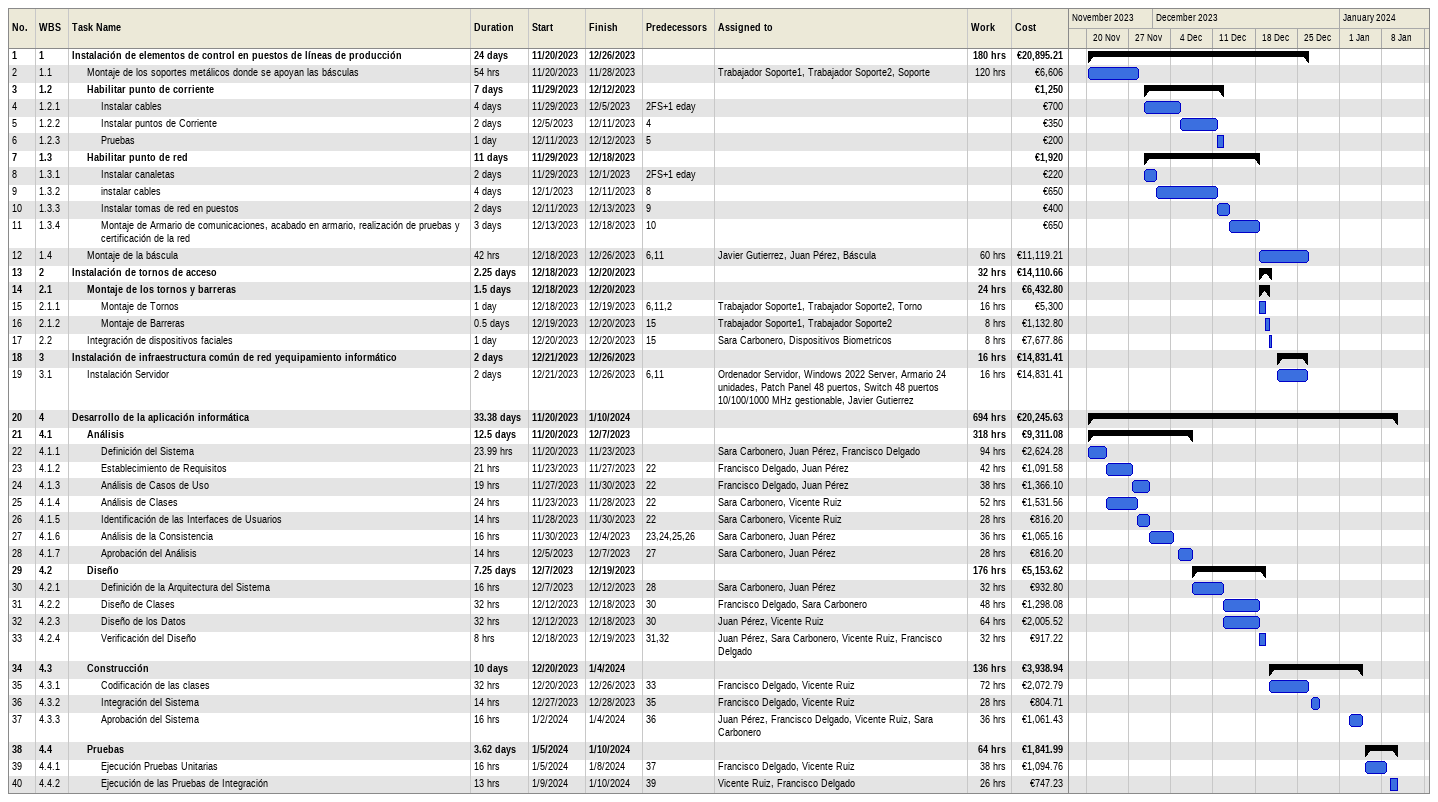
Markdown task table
| ID | WBS | Task | Duration | Start | Finish | Predecessors | Resources | Work (h) | Cost (€) |
|---|---|---|---|---|---|---|---|---|---|
| 1 | 1 | **Instalación de elementos de control en puestos de líneas de producción** | 24d | 2023-11-20 | 2023-12-26 |  |  | 180 | 20895.21 |
| 2 | 1.1 | Montaje de los soportes metálicos donde se apoyan las básculas | 54h | 2023-11-20 | 2023-11-28 |  | Trabajador Soporte1, Trabajador Soporte2, Soporte | 120 | 6606 |
| 3 | 1.2 | **Habilitar punto de corriente** | 7d | 2023-11-29 | 2023-12-12 |  |  |  | 1250 |
| 4 | 1.2.1 | Instalar cables | 4d | 2023-11-29 | 2023-12-05 | 2FS+1ed |  |  | 700 |
| 5 | 1.2.2 | Instalar puntos de Corriente | 2d | 2023-12-05 | 2023-12-11 | 4 |  |  | 350 |
| 6 | 1.2.3 | Pruebas | 1d | 2023-12-11 | 2023-12-12 | 5 |  |  | 200 |
| 7 | 1.3 | **Habilitar punto de red** | 11d | 2023-11-29 | 2023-12-18 |  |  |  | 1920 |
| 8 | 1.3.1 | Instalar canaletas | 2d | 2023-11-29 | 2023-12-01 | 2FS+1ed |  |  | 220 |
| 9 | 1.3.2 | instalar cables | 4d | 2023-12-01 | 2023-12-11 | 8 |  |  | 650 |
| 10 | 1.3.3 | Instalar tomas de red en puestos | 2d | 2023-12-11 | 2023-12-13 | 9 |  |  | 400 |
| 11 | 1.3.4 | Montaje de Armario de comunicaciones, acabado en armario, realización de pruebas y certificación de la red | 3d | 2023-12-13 | 2023-12-18 | 10 |  |  | 650 |
| 12 | 1.4 | Montaje de la báscula | 42h | 2023-12-18 | 2023-12-26 | 6, 11 | Javier Gutierrez, Juan Pérez, Báscula | 60 | 11119.21 |
| 13 | 2 | **Instalación de tornos de acceso** | 2.25d | 2023-12-18 | 2023-12-20 |  |  | 32 | 14110.66 |
| 14 | 2.1 | **Montaje de los tornos y barreras** | 1.5d | 2023-12-18 | 2023-12-20 |  |  | 24 | 6432.80 |
| 15 | 2.1.1 | Montaje de Tornos | 1d | 2023-12-18 | 2023-12-19 | 6, 11, 2 | Trabajador Soporte1, Trabajador Soporte2, Torno | 16 | 5300 |
| 16 | 2.1.2 | Montaje de Barreras | 0.5d | 2023-12-19 | 2023-12-20 | 15 | Trabajador Soporte1, Trabajador Soporte2 | 8 | 1132.80 |
| 17 | 2.2 | Integración de dispositivos faciales | 1d | 2023-12-20 | 2023-12-20 | 15 | Sara Carbonero, Dispositivos Biometricos | 8 | 7677.86 |
| 18 | 3 | **Instalación de infraestructura común de red yequipamiento informático** | 2d | 2023-12-21 | 2023-12-26 |  |  | 16 | 14831.41 |
| 19 | 3.1 | Instalación Servidor | 2d | 2023-12-21 | 2023-12-26 | 6, 11 | Ordenador Servidor, Windows 2022 Server, Armario 24 unidades, Patch Panel 48 puertos, Switch 48 puertos 10/100/1000 MHz gestionable, Javier Gutierrez | 16 | 14831.41 |
| 20 | 4 | **Desarrollo de la aplicación informática** | 33.38d | 2023-11-20 | 2024-01-10 |  |  | 694 | 20245.63 |
| 21 | 4.1 | **Análisis** | 12.5d | 2023-11-20 | 2023-12-07 |  |  | 318 | 9311.08 |
| 22 | 4.1.1 | Definición del Sistema | 23.99h | 2023-11-20 | 2023-11-23 |  | Sara Carbonero, Juan Pérez, Francisco Delgado | 94 | 2624.28 |
| 23 | 4.1.2 | Establecimiento de Requisitos | 21h | 2023-11-23 | 2023-11-27 | 22 | Francisco Delgado, Juan Pérez | 42 | 1091.58 |
| 24 | 4.1.3 | Análisis de Casos de Uso | 19h | 2023-11-27 | 2023-11-30 | 22 | Francisco Delgado, Juan Pérez | 38 | 1366.10 |
| 25 | 4.1.4 | Análisis de Clases | 24h | 2023-11-23 | 2023-11-28 | 22 | Sara Carbonero, Vicente Ruiz | 52 | 1531.56 |
| 26 | 4.1.5 | Identificación de las Interfaces de Usuarios | 14h | 2023-11-28 | 2023-11-30 | 22 | Sara Carbonero, Vicente Ruiz | 28 | 816.20 |
| 27 | 4.1.6 | Análisis de la Consistencia | 16h | 2023-11-30 | 2023-12-04 | 23, 24, 25, 26 | Sara Carbonero, Juan Pérez | 36 | 1065.16 |
| 28 | 4.1.7 | Aprobación del Análisis | 14h | 2023-12-05 | 2023-12-07 | 27 | Sara Carbonero, Juan Pérez | 28 | 816.20 |
| 29 | 4.2 | **Diseño** | 7.25d | 2023-12-07 | 2023-12-19 |  |  | 176 | 5153.62 |
| 30 | 4.2.1 | Definición de la Arquitectura del Sistema | 16h | 2023-12-07 | 2023-12-12 | 28 | Sara Carbonero, Juan Pérez | 32 | 932.80 |
| 31 | 4.2.2 | Diseño de Clases | 32h | 2023-12-12 | 2023-12-18 | 30 | Francisco Delgado, Sara Carbonero | 48 | 1298.08 |
| 32 | 4.2.3 | Diseño de los Datos | 32h | 2023-12-12 | 2023-12-18 | 30 | Juan Pérez, Vicente Ruiz | 64 | 2005.52 |
| 33 | 4.2.4 | Verificación del Diseño | 8h | 2023-12-18 | 2023-12-19 | 31, 32 | Juan Pérez, Sara Carbonero, Vicente Ruiz, Francisco Delgado | 32 | 917.22 |
| 34 | 4.3 | **Construcción** | 10d | 2023-12-20 | 2024-01-04 |  |  | 136 | 3938.94 |
| 35 | 4.3.1 | Codificación de las clases | 32h | 2023-12-20 | 2023-12-26 | 33 | Francisco Delgado, Vicente Ruiz | 72 | 2072.79 |
| 36 | 4.3.2 | Integración del Sistema | 14h | 2023-12-27 | 2023-12-28 | 35 | Francisco Delgado, Vicente Ruiz | 28 | 804.71 |
| 37 | 4.3.3 | Aprobación del Sistema | 16h | 2024-01-02 | 2024-01-04 | 36 | Juan Pérez, Francisco Delgado, Vicente Ruiz, Sara Carbonero | 36 | 1061.43 |
| 38 | 4.4 | **Pruebas** | 3.62d | 2024-01-05 | 2024-01-10 |  |  | 64 | 1841.99 |
| 39 | 4.4.1 | Ejecución Pruebas Unitarias | 16h | 2024-01-05 | 2024-01-08 | 37 | Francisco Delgado, Vicente Ruiz | 38 | 1094.76 |
| 40 | 4.4.2 | Ejecución de las Pruebas de Integración | 13h | 2024-01-09 | 2024-01-10 | 39 | Vicente Ruiz, Francisco Delgado | 26 | 747.23 |
